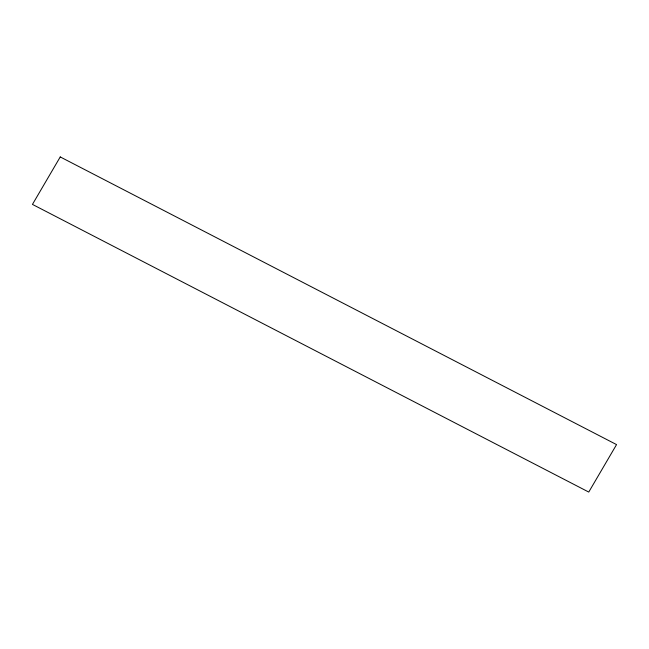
<?xml version="1.0" encoding="UTF-8"?>
<svg xmlns="http://www.w3.org/2000/svg" width="649" height="649" viewBox="0 0 649 649"><rect width="100%" height="100%" fill="white"/><g stroke="black" fill="none" stroke-linecap="round" stroke-linejoin="round"><path stroke-width="0.97" d="M60.243 156.936L32.45 204.403L588.757 492.064L616.55 444.597L60.243 156.936"/></g></svg>
